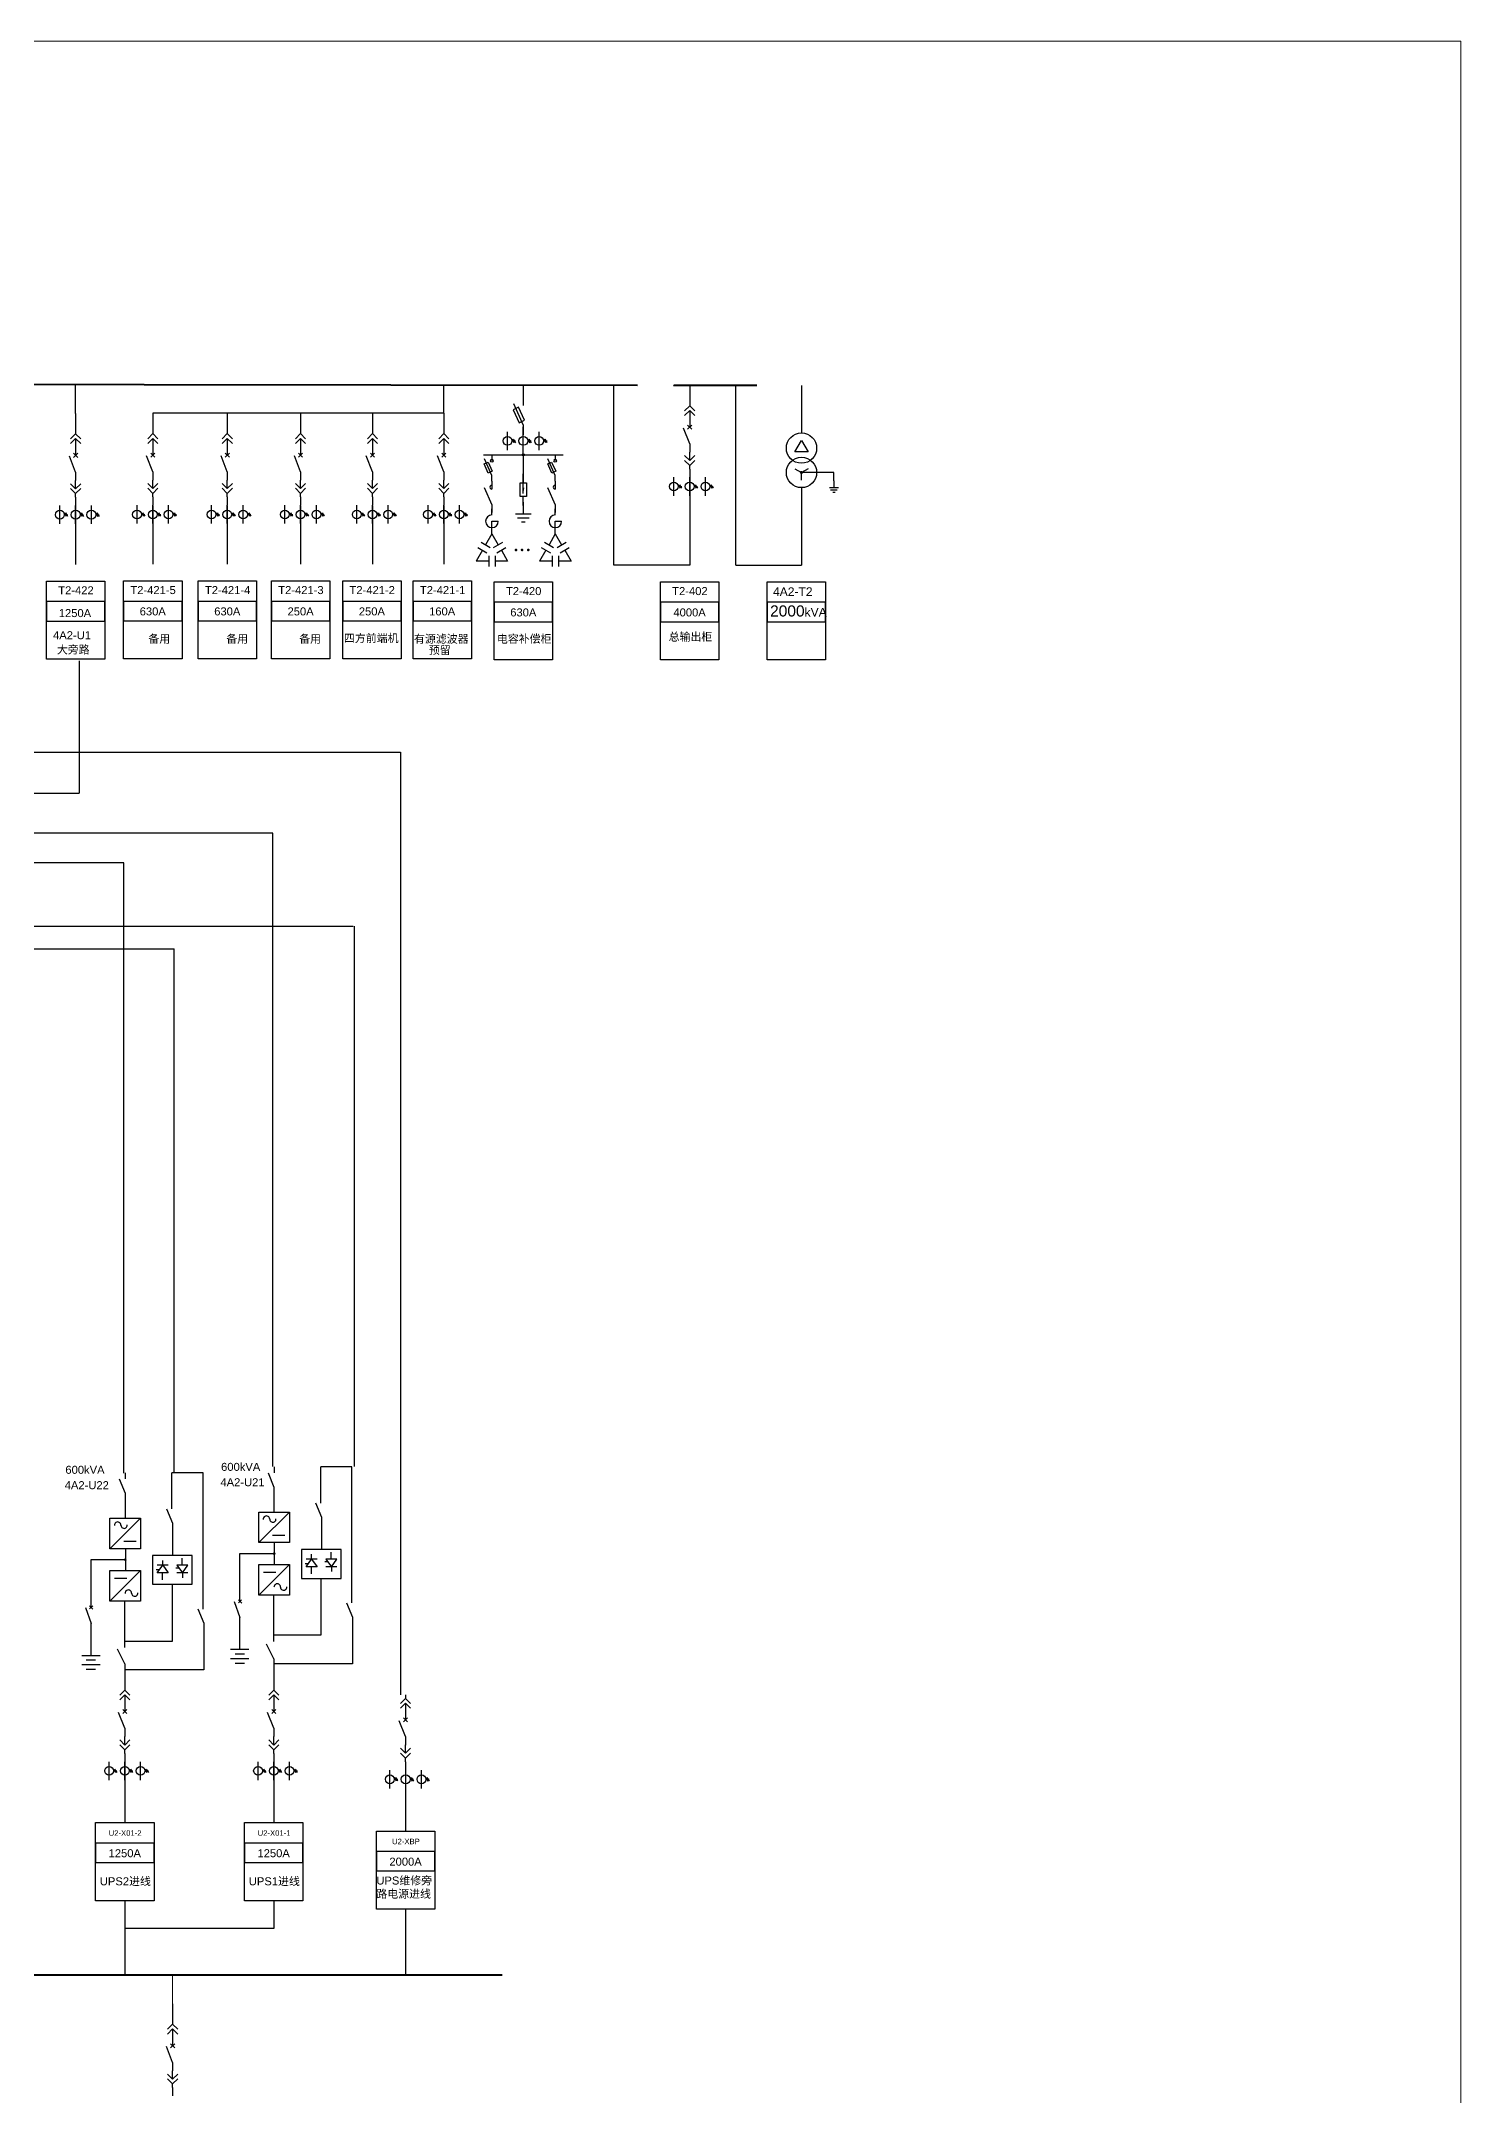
# Model space of a CAD drawing. Header units: millimetres. Extents: x -3460 to -460, y 6070 to 9130.
# Drawn here: x -2047 to -1920.5, y 6677.3 to 6860.4 of the extents above; entities that cross this region are included whole.
import ezdxf
from ezdxf.enums import TextEntityAlignment as Align

# ---------------------------------------------------------------- set-up
doc = ezdxf.new("R2010")
doc.units = ezdxf.units.MM
doc.header["$LTSCALE"] = 1000
doc.header["$MEASUREMENT"] = 0
doc.linetypes.add('CENTER', pattern=[2, 1.25, -0.25, 0.25, -0.25])
doc.linetypes.add('CONTINOUS', pattern=[0])
doc.styles.get("Standard").update_dxf_attribs({"font": 'arial.ttf'})

# ---------------------------------------------------------------- blocks, each defined once
blk = doc.blocks.new('DYDQAA05')
at = {"color": 0}
blk.add_lwpolyline([(0, 0), (0, -7)], dxfattribs=at)
blk = doc.blocks.new('DYDQAA03')
at = {"color": 0}
for points in [[(0, 0), (0, -1.5)], [(-2.12, -3.62), (0, -1.5)], [(-2.12, -5.62), (0, -3.5)], [(2.12, -3.62), (0, -1.5)], [(2.12, -5.62), (0, -3.5)], [(0, -3.5), (0, -7)]]:
    blk.add_lwpolyline(points, dxfattribs=at)
blk = doc.blocks.new('DYDQAA09')
at = {"color": 0}
blk.add_lwpolyline([(0, 0), (0, -3.5)], dxfattribs=at)
blk.add_lwpolyline([(0, 0), (0, -3.5)], dxfattribs=at)
blk.add_lwpolyline([(0, 0), (0, -3.5)], dxfattribs=at)
blk.add_lwpolyline([(0, 0), (0, -3.5)], dxfattribs=at)
blk.add_lwpolyline([(0, 0), (0, -3.5)], dxfattribs=at)
blk.add_lwpolyline([(0, 0), (0, -3.5)], dxfattribs=at)
blk.add_lwpolyline([(0, 0), (0, -3.5)], dxfattribs=at)
blk.add_lwpolyline([(0, 0), (0, -3.5)], dxfattribs=at)
blk.add_lwpolyline([(0, 0), (0, -3.5)], dxfattribs=at)
blk = doc.blocks.new('DYDQ0201')
at = {"color": 0}
for points in [[(0.86, -0.86), (-0.86, 0.86)], [(-0.86, -0.86), (0.86, 0.86)], [(0, -7), (-2.61, -0.37)]]:
    blk.add_lwpolyline(points, dxfattribs=at)
blk = doc.blocks.new('DYDQAA04')
at = {"color": 0}
for points in [[(0, -3.5), (0, 0)], [(-2.12, -1.38), (0, -3.5)], [(-2.12, -3.38), (0, -5.5)], [(2.12, -1.38), (0, -3.5)], [(2.12, -3.38), (0, -5.5)], [(0, -7), (0, -5.5)]]:
    blk.add_lwpolyline(points, dxfattribs=at)
blk = doc.blocks.new('A$C03DD39B5')
for p, q in [((417, 475), (283, 392)), ((417, 422), (283, 339)), ((350, 333), (350, 467))]:
    blk.add_line(p, q)
blk.add_lwpolyline([(700, 167), (0, 167)])
blk.add_circle((350, 167), 167)
blk = doc.blocks.new('$element$00000530')
for points in [[(-0.291, -0.342), (-0.139, -0.275), (0.017, -0.625), (-0.136, -0.693), (-0.291, -0.342)], [(0, -1), (0, -0.78), (-0.283, -0.152)], [(-0.05, -0.183), (0.05, -0.183)], [(0, 0), (0, -0.183)]]:
    blk.add_lwpolyline(points)
blk.add_circle((0, -0.233), 0.05)
at = {"flags": 9}
blk.add_attdef('S', (0, 0), '', height=0.00000667, dxfattribs=at)
blk = doc.blocks.new('M_M4')
blk.add_line((-0.25, -0.2), (0, -0.75))
for points in [[(0, 0), (0, -0.25)], [(0, -0.75), (0, -1)]]:
    blk.add_lwpolyline(points)
blk.add_arc((-0.008, -0.192), 0.0589, 81.8699, 278.1301)
at = {"width": 0.8, "flags": 9}
blk.add_attdef('S', (0.25, -0.5), '', height=0.2, dxfattribs=at)
blk = doc.blocks.new('M_M23')
for p, q in [((0, -0.5), (-0.25, -0.5)), ((0, -0.25), (0, -0.5))]:
    blk.add_line(p, q)
for points in [[(0, 0), (0, -0.25)], [(0, -0.75), (0, -1)]]:
    blk.add_lwpolyline(points)
blk.add_arc((0, -0.5), 0.25, 270, 180)
at = {"width": 0.8, "flags": 9}
blk.add_attdef('S', (0.25, -0.5), '', height=0.2, dxfattribs=at)
blk = doc.blocks.new('M_M44IVD')
for points in [[(0, 0), (-0.2, -0.346)], [(0, 0), (0.2, -0.346)], [(-0.3, -0.52), (-0.5, -0.866)], [(-0.444, -0.436), (-0.156, -0.603)], [(-0.344, -0.263), (-0.056, -0.43)], [(0.056, -0.43), (0.344, -0.263)], [(0.156, -0.603), (0.444, -0.436)], [(0.3, -0.52), (0.5, -0.866)], [(-0.1, -0.866), (-0.5, -0.866)], [(-0.1, -0.699), (-0.1, -1.033)], [(0.1, -0.699), (0.1, -1.033)], [(0.5, -0.866), (0.1, -0.866)]]:
    blk.add_lwpolyline(points)
at = {"width": 0.8, "flags": 9}
blk.add_attdef('S', (0.25, -0.5), '', height=0.2, dxfattribs=at)
blk = doc.blocks.new('M_M17')
for p, q in [((-0.1, -0.717), (-0.1, -0.283)), ((-0.1, -0.283), (0.1, -0.283)), ((0, -0.383), (0, -0.717)), ((0.1, -0.283), (0.1, -0.717)), ((0.1, -0.717), (-0.1, -0.717))]:
    blk.add_line(p, q)
for points in [[(0, 0), (0, -0.283)], [(0, -0.717), (0, -1)]]:
    blk.add_lwpolyline(points)
for points in [[(-0.033, -0.567), (0.033, -0.567), (0, -0.367), (0.033, -0.567)], [(0.033, -0.567), (0, -0.367), (-0.033, -0.567), (0.033, -0.567)], [(0, -0.367), (-0.033, -0.567), (0.033, -0.567), (0, -0.367)]]:
    blk.add_solid(points)
at = {"width": 0.8, "flags": 9}
blk.add_attdef('S', (0.25, -0.5), '', height=0.2, dxfattribs=at)
blk = doc.blocks.new('M_M24')
for p, q in [((-0.25, -0.375), (0.25, -0.375)), ((-0.1875, -0.5), (0.1875, -0.5)), ((-0.0625, -0.625), (0.0625, -0.625))]:
    blk.add_line(p, q)
blk.add_lwpolyline([(0, 0), (0, -0.375)])
at = {"width": 0.8, "flags": 9}
blk.add_attdef('S', (0.25, -0.5), '', height=0.2, dxfattribs=at)

msp = doc.modelspace()

# ---------------------------------------------------------------- linework, layer by layer
for p, q in [((-2043.94, 6827.2, 2486.42), (-2043.94, 6829.77, 3869.7)), ((-2011.15, 6827.21, 2991.53), (-2011.15, 6829.79, 4374.81)), ((-1996.01, 6813.68, -14978.59), (-1996.01, 6829.7, -14978.59)), ((-1985.14, 6813.68, -16763.99), (-1985.14, 6829.7, -14978.59)), ((-1979.28, 6829.7, -12153.04), (-1979.28, 6825.46, -16763.99)), ((-2011.14, 6827.21, 2991.48), (-2037.07, 6827.21, 2991.48)), ((-2006.86, 6823.51, -15952.9), (-2006.86, 6823.11, -15952.9)), ((-2004.06, 6823.6, -15952.9), (-2004.06, 6823.93, -15952.9)), ((-1979.87, 6823.77, -16763.99), (-1979.28, 6824.78, -16763.99)), ((-1979.87, 6823.77, -16763.99), (-1979.28, 6824.78, -16763.99)), ((-1978.7, 6823.77, -16763.99), (-1979.87, 6823.77, -16763.99)), ((-1979.28, 6824.78, -16763.99), (-1978.7, 6823.77, -16763.99)), ((-1989.24, 6821.47, -14978.59), (-1989.24, 6819.83, -14978.59)), ((-1979.87, 6822.28, -16763.99), (-1979.28, 6821.94, -16763.99)), ((-1979.29, 6822.04, -16763.99), (-1979.38, 6821.95, -16763.99)), ((-1979.25, 6822.04, -16763.99), (-1979.38, 6821.91, -16763.99)), ((-1979.33, 6822.03, -16763.99), (-1979.38, 6821.98, -16763.99)), ((-1979.23, 6822.03, -16763.99), (-1979.37, 6821.89, -16763.99)), ((-1979.21, 6822.01, -16763.99), (-1979.35, 6821.87, -16763.99)), ((-1979.2, 6822, -16763.99), (-1979.34, 6821.86, -16763.99)), ((-1979.18, 6821.96, -16763.99), (-1979.3, 6821.84, -16763.99)), ((-1978.7, 6822.28, -16763.99), (-1979.28, 6821.94, -16763.99)), ((-1979.18, 6821.94, -16763.99), (-1979.28, 6821.84, -16763.99)), ((-1979.28, 6821.27, -16763.99), (-1979.28, 6821.94, -16763.99)), ((-1976.4, 6821.94, -16763.99), (-1979.28, 6821.94, -16763.99)), ((-1989.24, 6819.83, -14978.59), (-1989.24, 6813.68, -14978.59)), ((-1979.28, 6820.59, -16763.99), (-1979.28, 6813.68, -16763.99)), ((-1976.8, 6820.59, -16763.99), (-1975.99, 6820.59, -16763.99)), ((-1976.7, 6820.39, -16763.99), (-1976.09, 6820.39, -16763.99)), ((-1976.5, 6820.18, -16763.99), (-1976.29, 6820.18, -16763.99)), ((-2043.94, 6818.96, 4687.64), (-2043.94, 6817.32, 4687.64)), ((-2037.07, 6818.97, 5192.71), (-2037.07, 6817.33, 5192.71)), ((-2030.43, 6818.97, 5192.71), (-2030.43, 6817.33, 5192.71)), ((-2023.9, 6818.97, 5192.71), (-2023.9, 6817.33, 5192.71)), ((-2017.49, 6818.97, 5192.71), (-2017.49, 6817.33, 5192.71)), ((-2011.14, 6818.97, 5192.71), (-2011.14, 6817.33, 5192.71)), ((-2043.94, 6817.32, 4687.64), (-2043.94, 6813.75, 4687.64)), ((-2037.07, 6817.33, 5192.71), (-2037.07, 6813.77, 5192.71)), ((-2030.43, 6817.33, 5192.71), (-2030.43, 6813.77, 5192.71)), ((-2023.9, 6817.33, 5192.71), (-2023.9, 6813.77, 5192.71)), ((-2017.49, 6817.33, 5192.71), (-2017.49, 6813.77, 5192.71)), ((-2011.14, 6817.33, 5192.71), (-2011.14, 6813.77, 5192.71)), ((-1989.24, 6813.68, -14978.59), (-1996.01, 6813.68, -14978.59)), ((-1985.14, 6813.68, -16763.99), (-1979.28, 6813.68, -16763.99)), ((-2039.55, 6707.06, 2201.22), (-2039.55, 6705.43, 2201.22)), ((-2026.29, 6707.06, 2201.22), (-2026.29, 6705.43, 2201.22)), ((-2014.55, 6706.32, 2201.22), (-2014.55, 6704.68, 2201.22)), ((-2039.55, 6705.43, 4402.45), (-2039.55, 6701.68, 2074.92)), ((-2026.29, 6705.43, 4402.45), (-2026.29, 6701.68, 2043.43)), ((-2014.55, 6704.68, 4402.45), (-2014.55, 6700.93, 2042.41)), ((-2039.55, 6694.72, 2074.92), (-2039.55, 6688.14, 2074.92)), ((-2026.29, 6694.72, 2074.92), (-2026.29, 6692.25, 2074.92)), ((-2014.55, 6693.97, 2074.92), (-2014.55, 6688.12, 2074.92)), ((-2026.29, 6692.25, 2074.92), (-2039.55, 6692.25, 2074.92))]:
    msp.add_line(p, q)
at = {"linetype": 'Continuous'}
for p, q in [((-2004.93, 6828.09, -15952.9), (-2004.06, 6826.16, -15952.9)), ((-2004.06, 6825.71, -15952.9), (-2004.06, 6826.01, -15952.9)), ((-2004.06, 6825.25, -15952.9), (-2004.06, 6825.89, -15952.9)), ((-2007.61, 6823.51, -15952.9), (-2000.5, 6823.51, -15952.9)), ((-2004.06, 6823.51, -15952.9), (-2004.06, 6821.04, -15952.9))]:
    msp.add_line(p, q, dxfattribs=at)
at = {"linetype": 'CENTER', "ltscale": 0.5}
msp.add_line((-1976.4, 6821.2, -16763.99), (-1976.4, 6821.94, -16763.99), dxfattribs=at)
at = {"color": 5, "lineweight": 30}
for p, q in [((-2043.62, 6805.15, 8333.94), (-2043.62, 6793.37, 8333.94)), ((-2169.77, 6797.02, 8333.94), (-2015, 6797.02, 8333.94)), ((-2015, 6797.02, 8333.94), (-2015, 6713.06, 8333.94)), ((-2226.08, 6793.37, 8333.94), (-2043.62, 6793.37, 8333.94))]:
    msp.add_line(p, q, dxfattribs=at)
at = {"color": 6}
for p, q in [((-2026.38, 6789.8, 8333.94), (-2050.43, 6789.8, 8333.94)), ((-2026.38, 6733.39, 8333.94), (-2026.38, 6789.8, 8333.94)), ((-2039.66, 6787.16, 8333.94), (-2056.85, 6787.16, 8333.94)), ((-2039.66, 6732.82, 8333.94), (-2039.66, 6787.16, 8333.94))]:
    msp.add_line(p, q, dxfattribs=at)
at = {"color": 3}
for p, q in [((-2126.61, 6781.54, 8333.94), (-2019.21, 6781.54, 8333.94)), ((-2019.14, 6781.54, 8333.94), (-2019.14, 6733.39, 8333.94)), ((-2121.14, 6779.51, 8333.94), (-2035.17, 6779.51, 8333.94)), ((-2035.18, 6779.51, 8333.94), (-2035.18, 6732.8, 8333.94)), ((-2032.59, 6720.71), (-2032.59, 6732.84)), ((-2019.33, 6721.25), (-2019.33, 6733.38)), ((-2035.35, 6722.91), (-2035.35, 6719.45)), ((-2029.3, 6721.39), (-2029.3, 6722.85)), ((-2022.09, 6723.44), (-2022.09, 6719.98)), ((-2043.07, 6720.85), (-2042.56, 6719.42)), ((-2042.4, 6720.7), (-2042.7, 6720.99)), ((-2042.42, 6721), (-2042.69, 6720.72)), ((-2042.56, 6720.85), (-2042.56, 6722.31)), ((-2039.55, 6717.28), (-2039.55, 6721.4)), ((-2033.06, 6720.72), (-2032.53, 6719.45)), ((-2029.81, 6721.39), (-2029.3, 6719.96)), ((-2029.14, 6721.24), (-2029.44, 6721.52)), ((-2029.16, 6721.54), (-2029.43, 6721.26)), ((-2026.29, 6717.82), (-2026.29, 6721.93)), ((-2019.8, 6721.26), (-2019.27, 6719.98)), ((-2042.56, 6716.55), (-2042.56, 6719.42)), ((-2032.53, 6719.45), (-2032.53, 6715.29)), ((-2029.3, 6717.09), (-2029.3, 6719.96)), ((-2019.27, 6719.98), (-2019.27, 6715.83)), ((-2039.55, 6715.83), (-2040.22, 6717.14)), ((-2026.29, 6716.26), (-2026.95, 6717.57)), ((-2039.55, 6715.83), (-2039.55, 6713.81)), ((-2032.53, 6715.29), (-2039.55, 6715.29)), ((-2026.29, 6716.26), (-2026.29, 6713.81)), ((-2019.27, 6715.83), (-2026.29, 6715.83))]:
    msp.add_line(p, q, dxfattribs=at)
at = {"color": 3, "lineweight": -2}
for p, q in [((-2040.06, 6732.31), (-2039.53, 6731.03)), ((-2039.5, 6732.31), (-2039.5, 6732.84)), ((-2032.59, 6732.84), (-2035.38, 6732.84)), ((-2035.38, 6729.62), (-2035.38, 6732.84)), ((-2032.59, 6732.84), (-2035.38, 6732.84)), ((-2026.8, 6732.85), (-2026.27, 6731.57)), ((-2026.27, 6731.57), (-2026.27, 6729.39)), ((-2026.23, 6732.85), (-2026.23, 6733.38)), ((-2019.33, 6733.38), (-2022.11, 6733.38)), ((-2022.11, 6730.15), (-2022.11, 6733.38)), ((-2019.33, 6733.38), (-2022.11, 6733.38)), ((-2039.53, 6731.03), (-2039.53, 6728.85)), ((-2022.58, 6730.17), (-2022.05, 6728.89)), ((-2038.15, 6728.81), (-2040.88, 6726.08)), ((-2040.88, 6728.81), (-2038.15, 6728.81)), ((-2040.88, 6726.08), (-2040.88, 6728.81)), ((-2038.15, 6728.81), (-2038.15, 6726.08)), ((-2035.85, 6729.63), (-2035.31, 6728.35)), ((-2035.31, 6728.35), (-2035.31, 6725.47)), ((-2024.89, 6729.35), (-2027.62, 6726.62)), ((-2027.62, 6729.35), (-2024.89, 6729.35)), ((-2027.62, 6726.62), (-2027.62, 6729.35)), ((-2024.89, 6729.35), (-2024.89, 6726.62)), ((-2022.05, 6728.89), (-2022.05, 6726.01)), ((-2038.15, 6726.08), (-2040.88, 6726.08)), ((-2039.65, 6726.76), (-2038.56, 6726.76)), ((-2039.51, 6726.09), (-2039.51, 6724.17)), ((-2024.89, 6726.62), (-2027.62, 6726.62)), ((-2026.39, 6727.3), (-2025.3, 6727.3)), ((-2026.24, 6726.63), (-2026.24, 6724.71)), ((-2042.56, 6725.11), (-2039.51, 6725.11)), ((-2042.56, 6722.31), (-2042.56, 6725.11)), ((-2042.56, 6722.31), (-2042.56, 6725.08)), ((-2035.31, 6725.47), (-2037.08, 6725.47)), ((-2037.08, 6725.47), (-2037.08, 6722.91)), ((-2035.69, 6724.6), (-2036.68, 6724.6)), ((-2036.68, 6723.94), (-2036.18, 6724.6)), ((-2036.18, 6724.6), (-2036.18, 6725.04)), ((-2036.18, 6724.6), (-2035.69, 6723.94)), ((-2033.55, 6725.47), (-2035.31, 6725.47)), ((-2034.74, 6724.36), (-2035, 6724.36)), ((-2033.93, 6724.6), (-2034.91, 6724.6)), ((-2034.91, 6724.6), (-2034.42, 6723.94)), ((-2034.46, 6724.62), (-2034.46, 6725.23)), ((-2034.42, 6723.94), (-2033.93, 6724.6)), ((-2033.55, 6722.91), (-2033.55, 6725.47)), ((-2029.3, 6725.65), (-2026.24, 6725.65)), ((-2029.3, 6722.85), (-2029.3, 6725.65)), ((-2029.3, 6722.85), (-2029.3, 6725.62)), ((-2027.62, 6724.67), (-2024.89, 6724.67)), ((-2024.89, 6724.67), (-2027.62, 6721.93)), ((-2027.62, 6721.93), (-2027.62, 6724.67)), ((-2024.89, 6724.67), (-2024.89, 6721.93)), ((-2022.05, 6726.01), (-2023.82, 6726.01)), ((-2023.82, 6726.01), (-2023.82, 6723.44)), ((-2023.24, 6724.72), (-2023.5, 6724.72)), ((-2022.43, 6725.14), (-2023.41, 6725.14)), ((-2023.41, 6724.48), (-2022.92, 6725.14)), ((-2022.43, 6724.48), (-2023.41, 6724.48)), ((-2022.96, 6724.47), (-2022.96, 6723.85)), ((-2022.92, 6725.14), (-2022.92, 6725.58)), ((-2022.92, 6725.14), (-2022.43, 6724.48)), ((-2020.28, 6726.01), (-2022.05, 6726.01)), ((-2021.47, 6724.9), (-2021.73, 6724.9)), ((-2020.66, 6725.14), (-2021.65, 6725.14)), ((-2021.65, 6725.14), (-2021.16, 6724.48)), ((-2020.66, 6724.48), (-2021.65, 6724.48)), ((-2021.19, 6725.15), (-2021.19, 6725.77)), ((-2021.16, 6724.48), (-2020.66, 6725.14)), ((-2021.16, 6724.48), (-2021.16, 6724.04)), ((-2020.28, 6723.44), (-2020.28, 6726.01)), ((-2040.88, 6724.13), (-2038.15, 6724.13)), ((-2038.15, 6724.13), (-2040.88, 6721.4)), ((-2040.88, 6721.4), (-2040.88, 6724.13)), ((-2040.47, 6723.45), (-2039.38, 6723.45)), ((-2038.15, 6724.13), (-2038.15, 6721.4)), ((-2037.08, 6722.91), (-2035.31, 6722.91)), ((-2036.5, 6724.19), (-2036.76, 6724.19)), ((-2035.69, 6723.94), (-2036.68, 6723.94)), ((-2036.22, 6723.93), (-2036.22, 6723.31)), ((-2035.31, 6722.91), (-2033.55, 6722.91)), ((-2033.93, 6723.94), (-2034.91, 6723.94)), ((-2034.42, 6723.94), (-2034.42, 6723.5)), ((-2027.21, 6723.98), (-2026.12, 6723.98)), ((-2023.82, 6723.44), (-2022.05, 6723.44)), ((-2022.05, 6723.44), (-2020.28, 6723.44)), ((-2038.15, 6721.4), (-2040.88, 6721.4)), ((-2024.89, 6721.93), (-2027.62, 6721.93))]:
    msp.add_line(p, q, dxfattribs=at)
at = {"color": 1, "lineweight": 40}
msp.add_line((-2073.4, 6688.12, 1665.95), (-2005.95, 6688.12, 1665.95), dxfattribs=at)
at = {"color": 0, "lineweight": 20}
msp.add_line((-2035.3, 6685.54, 282.67), (-2035.3, 6688.12, 1665.95), dxfattribs=at)
at = {"color": 1, "lineweight": 13, "ltscale": 0.001071}
msp.add_lwpolyline([(-2243.19, 6860.36), (-1920.54, 6860.36), (-1920.54, 6490.78), (-2243.19, 6490.78)], close=True, dxfattribs=at)
at = {"color": 1, "lineweight": 40, "ltscale": 100}
for points, elevation in [([(-1993.89, 6829.7), (-2103.76, 6829.84), (-2103.76, 6829.84)], -15796.48), ([(-1983.27, 6829.7), (-1990.64, 6829.7), (-1990.64, 6829.7)], -15952.9)]:
    msp.add_lwpolyline(points, dxfattribs=dict(at, elevation=elevation))
at = {"linetype": 'Continuous', "elevation": -15952.9}
for points in [[(-2004.06, 6829.7), (-2004.06, 6827.92)], [(-2004.06, 6828.79), (-2004.06, 6827.92)], [(-2004.06, 6826.16), (-2004.06, 6825.29)]]:
    msp.add_lwpolyline(points, dxfattribs=at)
msp.add_lwpolyline([(-2004.44, 6826.37), (-2003.96, 6826.59), (-2004.49, 6827.75), (-2004.97, 6827.53)], close=True, dxfattribs=at)
at = {"elevation": -16763.99}
msp.add_lwpolyline([(-1976.4, 6821.2), (-1976.4, 6820.59)], dxfattribs=at)
at = {"lineweight": -2, "ltscale": 100, "const_width": 0.117, "elevation": -16239.18}
for points in [[(-2004.77, 6815.04, 1), (-2004.65, 6815.04, 1)], [(-2004.23, 6815.04, 1), (-2004.11, 6815.04, 1)], [(-2003.68, 6815.04, 1), (-2003.56, 6815.04, 1)]]:
    msp.add_lwpolyline(points, format="xyb", close=True, dxfattribs=at)
for points, elevation in [([(-2046.54, 6812.26), (-2041.34, 6812.26), (-2041.34, 6805.31), (-2046.54, 6805.31)], 3869.7), ([(-2039.67, 6812.28), (-2034.46, 6812.28), (-2034.46, 6805.33), (-2039.67, 6805.33)], 4374.77), ([(-2033.03, 6812.28), (-2027.82, 6812.28), (-2027.82, 6805.33), (-2033.03, 6805.33)], 4374.77), ([(-2026.5, 6812.28), (-2021.29, 6812.28), (-2021.29, 6805.33), (-2026.5, 6805.33)], 4374.77), ([(-2020.15, 6812.28), (-2014.94, 6812.28), (-2014.94, 6805.33), (-2020.15, 6805.33)], 4374.77), ([(-2013.88, 6812.28), (-2008.67, 6812.28), (-2008.67, 6805.33), (-2013.88, 6805.33)], 4374.77), ([(-2006.66, 6812.19), (-2001.45, 6812.19), (-2001.45, 6805.24), (-2006.66, 6805.24)], -15796.53), ([(-1991.85, 6812.19), (-1986.64, 6812.19), (-1986.64, 6805.24), (-1991.85, 6805.24)], -15796.53), ([(-1982.34, 6812.19), (-1977.13, 6812.19), (-1977.13, 6805.24), (-1982.34, 6805.24)], -15224.28), ([(-2046.54, 6808.71), (-2041.34, 6808.71), (-2041.34, 6810.45), (-2046.54, 6810.45)], 3869.7), ([(-2039.67, 6808.73), (-2034.46, 6808.73), (-2034.46, 6810.46), (-2039.67, 6810.46)], 4374.77), ([(-2033.03, 6808.73), (-2027.82, 6808.73), (-2027.82, 6810.46), (-2033.03, 6810.46)], 4374.77), ([(-2026.5, 6808.73), (-2021.29, 6808.73), (-2021.29, 6810.46), (-2026.5, 6810.46)], 4374.77), ([(-2020.15, 6808.73), (-2014.94, 6808.73), (-2014.94, 6810.46), (-2020.15, 6810.46)], 4374.77), ([(-2013.88, 6808.73), (-2008.67, 6808.73), (-2008.67, 6810.46), (-2013.88, 6810.46)], 4374.77), ([(-2006.66, 6808.64), (-2001.45, 6808.64), (-2001.45, 6810.38), (-2006.66, 6810.38)], -15796.53), ([(-1991.85, 6808.64), (-1986.64, 6808.64), (-1986.64, 6810.38), (-1991.85, 6810.38)], -15796.53), ([(-1982.34, 6808.64), (-1977.13, 6808.64), (-1977.13, 6810.38), (-1982.34, 6810.38)], -15224.28), ([(-2042.16, 6701.68), (-2036.95, 6701.68), (-2036.95, 6694.72), (-2042.16, 6694.72)], 2074.92), ([(-2028.9, 6701.68), (-2023.69, 6701.68), (-2023.69, 6694.72), (-2028.9, 6694.72)], 2043.43), ([(-2017.15, 6700.93), (-2011.94, 6700.93), (-2011.94, 6693.97), (-2017.15, 6693.97)], 2042.41), ([(-2042.16, 6698.12), (-2036.95, 6698.12), (-2036.95, 6699.86), (-2042.16, 6699.86)], 2074.92), ([(-2028.9, 6698.12), (-2023.69, 6698.12), (-2023.69, 6699.86), (-2028.9, 6699.86)], 2043.43), ([(-2017.15, 6697.38), (-2011.94, 6697.38), (-2011.94, 6699.11), (-2017.15, 6699.11)], 2042.41)]:
    msp.add_lwpolyline(points, close=True, dxfattribs=dict(elevation=elevation))
at = {"color": 3}
for points in [[(-2035.35, 6719.45), (-2035.35, 6717.83), (-2039.55, 6717.83)], [(-2022.09, 6719.98), (-2022.09, 6718.37), (-2026.29, 6718.37)], [(-2028.5, 6717.09), (-2030.14, 6717.09)], [(-2041.76, 6716.55), (-2043.4, 6716.55)], [(-2041.76, 6715.73), (-2043.4, 6715.73)], [(-2042.17, 6716.14), (-2042.99, 6716.14)], [(-2042.17, 6715.32), (-2042.99, 6715.32)], [(-2028.5, 6716.27), (-2030.14, 6716.27)], [(-2028.91, 6716.68), (-2029.73, 6716.68)], [(-2028.91, 6715.86), (-2029.73, 6715.86)]]:
    msp.add_lwpolyline(points, dxfattribs=at)
at = {"linetype": 'CONTINOUS'}
for centre in [(-1979.28, 6824.11, -16763.99), (-1979.28, 6821.94, -16763.99)]:
    msp.add_circle(centre, 1.35, dxfattribs=at)
for centre, radius in [((-2004.06, 6823.51, -15952.9), 0.0936), ((-1979.28, 6821.94, -16763.99), 0.101)]:
    msp.add_circle(centre, radius)
at = {"color": 3, "lineweight": -2}
for centre, radius, start, end in [((-2040.2, 6728.17), 0.29, 0, 183.1262), ((-2039.63, 6728.17), 0.276, 180, 7.6852), ((-2026.94, 6728.71), 0.29, 0, 183.1262), ((-2026.37, 6728.71), 0.276, 180, 7.6852), ((-2039.51, 6725.1), 0.0769, 0, 180), ((-2039.51, 6725.1), 0.0769, 180, 0), ((-2026.25, 6725.64), 0.0769, 0, 180), ((-2026.25, 6725.64), 0.0769, 180, 0), ((-2025.98, 6722.66), 0.29, 0, 183.1262), ((-2025.41, 6722.66), 0.276, 180, 7.6852), ((-2039.24, 6722.12), 0.29, 0, 183.1262), ((-2038.68, 6722.12), 0.276, 180, 7.6852)]:
    msp.add_arc(centre, radius, start, end, dxfattribs=at)

# ---------------------------------------------------------------- block references
for name, p, xscale, yscale, zscale in [('DYDQAA05', (-1989.24, 6829.7, -17179.82), 0.2128962921302706, 0.2128962921302706, 0.2128962921302706), ('DYDQAA05', (-2043.94, 6827.2, 2486.42), 0.2128962921302706, 0.2128962921302706, 0.2128962921302706), ('DYDQAA05', (-2037.07, 6827.21, 2991.48), 0.2128962921302706, 0.2128962921302706, 0.2128962921302706), ('DYDQAA05', (-2030.43, 6827.21, 2991.48), 0.2128962921302706, 0.2128962921302706, 0.2128962921302706), ('DYDQAA05', (-2023.9, 6827.21, 2991.48), 0.2128962921302706, 0.2128962921302706, 0.2128962921302706), ('DYDQAA05', (-2017.49, 6827.21, 2991.48), 0.2128962921302706, 0.2128962921302706, 0.2128962921302706), ('DYDQAA05', (-2011.14, 6827.21, 2991.48), 0.2128962921302706, 0.2128962921302706, 0.2128962921302706), ('DYDQAA03', (-1989.24, 6828.21, -17179.82), 0.2128962921302706, 0.2128962921302706, 0.2128962921302706), ('DYDQAA03', (-2043.94, 6825.71, 2486.42), 0.2128962921302706, 0.2128962921302706, 0.2128962921302706), ('DYDQAA03', (-2037.07, 6825.72, 2991.48), 0.2128962921302706, 0.2128962921302706, 0.2128962921302706), ('DYDQAA03', (-2030.43, 6825.72, 2991.48), 0.2128962921302706, 0.2128962921302706, 0.2128962921302706), ('DYDQAA03', (-2023.9, 6825.72, 2991.48), 0.2128962921302706, 0.2128962921302706, 0.2128962921302706), ('DYDQAA03', (-2017.49, 6825.72, 2991.48), 0.2128962921302706, 0.2128962921302706, 0.2128962921302706), ('DYDQAA03', (-2011.14, 6825.72, 2991.48), 0.2128962921302706, 0.2128962921302706, 0.2128962921302706), ('DYDQ0201', (-1989.24, 6825.98, -17179.82), 0.2128962921302706, 0.2128962921302706, 0.2128962921302706), ('DYDQAA09', (-1989.24, 6826.72, -17179.82), 0.2128962921302706, 0.2128962921302706, 0.2128962921302706), ('DYDQ0201', (-2043.94, 6823.47, 2486.42), 0.2128962921302706, 0.2128962921302706, 0.2128962921302706), ('DYDQAA09', (-2043.94, 6824.21, 2486.42), 0.2128962921302706, 0.2128962921302706, 0.2128962921302706), ('DYDQ0201', (-2037.07, 6823.49, 2991.48), 0.2128962921302706, 0.2128962921302706, 0.2128962921302706), ('DYDQAA09', (-2037.07, 6824.23, 2991.48), 0.2128962921302706, 0.2128962921302706, 0.2128962921302706), ('DYDQ0201', (-2030.43, 6823.49, 2991.48), 0.2128962921302706, 0.2128962921302706, 0.2128962921302706), ('DYDQAA09', (-2030.43, 6824.23, 2991.48), 0.2128962921302706, 0.2128962921302706, 0.2128962921302706), ('DYDQ0201', (-2023.9, 6823.49, 2991.48), 0.2128962921302706, 0.2128962921302706, 0.2128962921302706), ('DYDQAA09', (-2023.9, 6824.23, 2991.48), 0.2128962921302706, 0.2128962921302706, 0.2128962921302706), ('DYDQ0201', (-2017.49, 6823.49, 2991.48), 0.2128962921302706, 0.2128962921302706, 0.2128962921302706), ('DYDQAA09', (-2017.49, 6824.23, 2991.48), 0.2128962921302706, 0.2128962921302706, 0.2128962921302706), ('DYDQ0201', (-2011.14, 6823.49, 2991.48), 0.2128962921302706, 0.2128962921302706, 0.2128962921302706), ('DYDQAA09', (-2011.14, 6824.23, 2991.48), 0.2128962921302706, 0.2128962921302706, 0.2128962921302706), ('DYDQAA04', (-1989.24, 6823.74, -17179.82), 0.2128962921302706, 0.2128962921302706, 0.2128962921302706), ('DYDQAA09', (-1989.24, 6824.49, -17179.82), 0.2128962921302706, 0.2128962921302706, 0.2128962921302706), ('DYDQAA09', (-2043.94, 6821.98, 2486.42), 0.2128962921302706, 0.2128962921302706, 0.2128962921302706), ('DYDQAA04', (-2037.07, 6821.25, 2991.48), 0.2128962921302706, 0.2128962921302706, 0.2128962921302706), ('DYDQAA09', (-2037.07, 6822, 2991.48), 0.2128962921302706, 0.2128962921302706, 0.2128962921302706), ('DYDQAA04', (-2030.43, 6821.25, 2991.48), 0.2128962921302706, 0.2128962921302706, 0.2128962921302706), ('DYDQAA09', (-2030.43, 6822, 2991.48), 0.2128962921302706, 0.2128962921302706, 0.2128962921302706), ('DYDQAA04', (-2023.9, 6821.25, 2991.48), 0.2128962921302706, 0.2128962921302706, 0.2128962921302706), ('DYDQAA09', (-2023.9, 6822, 2991.48), 0.2128962921302706, 0.2128962921302706, 0.2128962921302706), ('DYDQAA04', (-2017.49, 6821.25, 2991.48), 0.2128962921302706, 0.2128962921302706, 0.2128962921302706), ('DYDQAA09', (-2017.49, 6822, 2991.48), 0.2128962921302706, 0.2128962921302706, 0.2128962921302706), ('DYDQAA04', (-2011.14, 6821.25, 2991.48), 0.2128962921302706, 0.2128962921302706, 0.2128962921302706), ('DYDQAA09', (-2011.14, 6822, 2991.48), 0.2128962921302706, 0.2128962921302706, 0.2128962921302706), ('DYDQAA09', (-1989.24, 6822.25, -17179.82), 0.2128962921302706, 0.2128962921302706, 0.2128962921302706), ('DYDQAA04', (-2043.94, 6821.23, 2486.42), 0.2128962921302706, 0.2128962921302706, 0.2128962921302706), ('DYDQAA09', (-2043.94, 6819.74, 2486.42), 0.2128962921302706, 0.2128962921302706, 0.2128962921302706), ('DYDQAA09', (-2037.07, 6819.76, 2991.48), 0.2128962921302706, 0.2128962921302706, 0.2128962921302706), ('DYDQAA09', (-2030.43, 6819.76, 2991.48), 0.2128962921302706, 0.2128962921302706, 0.2128962921302706), ('DYDQAA09', (-2023.9, 6819.76, 2991.48), 0.2128962921302706, 0.2128962921302706, 0.2128962921302706), ('DYDQAA09', (-2017.49, 6819.76, 2991.48), 0.2128962921302706, 0.2128962921302706, 0.2128962921302706), ('DYDQAA09', (-2011.14, 6819.76, 2991.48), 0.2128962921302706, 0.2128962921302706, 0.2128962921302706), ('M_M4', (-2006.86, 6821.17, -15952.9), 2.806660772809213, 2.806660772809213, 2.806660772809213), ('M_M4', (-2001.21, 6821.17, -15952.9), 2.806660772809213, 2.806660772809213, 2.806660772809213), ('M_M23', (-2006.86, 6816.47, -15952.9), -2.24532861824737, -2.24532861824737, 2.245328618247297), ('M_M24', (-2004.06, 6819.3, -15952.9), 2.806660772809213, 2.806660772809213, 2.806660772809213), ('M_M23', (-2001.21, 6816.47, -15952.9), -2.24532861824737, -2.24532861824737, 2.245328618247297), ('M_M44IVD', (-2006.86, 6816.47, -15952.9), 2.806660772809213, 2.806660772809213, 2.806660772809213), ('M_M44IVD', (-2001.21, 6816.47, -15952.9), 2.806660772809213, 2.806660772809213, 2.806660772809213), ('DYDQAA03', (-2039.55, 6713.81), 0.2128962921302706, 0.2128962921302706, 0.2128962921302706), ('DYDQAA03', (-2026.29, 6713.81), 0.2128962921302706, 0.2128962921302706, 0.2128962921302706), ('DYDQ0201', (-2039.55, 6711.58), 0.2128962921302706, 0.2128962921302706, 0.2128962921302706), ('DYDQAA09', (-2039.55, 6712.32), 0.2128962921302706, 0.2128962921302706, 0.2128962921302706), ('DYDQ0201', (-2026.29, 6711.58), 0.2128962921302706, 0.2128962921302706, 0.2128962921302706), ('DYDQAA09', (-2026.29, 6712.32), 0.2128962921302706, 0.2128962921302706, 0.2128962921302706), ('DYDQAA03', (-2014.55, 6713.07), 0.2128962921302706, 0.2128962921302706, 0.2128962921302706), ('DYDQAA09', (-2014.55, 6711.58), 0.2128962921302706, 0.2128962921302706, 0.2128962921302706), ('DYDQAA09', (-2039.55, 6710.09), 0.2128962921302706, 0.2128962921302706, 0.2128962921302706), ('DYDQAA09', (-2026.29, 6710.09), 0.2128962921302706, 0.2128962921302706, 0.2128962921302706), ('DYDQ0201', (-2014.55, 6710.83), 0.2128962921302706, 0.2128962921302706, 0.2128962921302706), ('DYDQAA04', (-2039.55, 6709.34), 0.2128962921302706, 0.2128962921302706, 0.2128962921302706), ('DYDQAA09', (-2039.55, 6707.85), 0.2128962921302706, 0.2128962921302706, 0.2128962921302706), ('DYDQAA04', (-2026.29, 6709.34), 0.2128962921302706, 0.2128962921302706, 0.2128962921302706), ('DYDQAA09', (-2026.29, 6707.85), 0.2128962921302706, 0.2128962921302706, 0.2128962921302706), ('DYDQAA04', (-2014.55, 6708.6), 0.2128962921302706, 0.2128962921302706, 0.2128962921302706), ('DYDQAA09', (-2014.55, 6709.34), 0.2128962921302706, 0.2128962921302706, 0.2128962921302706), ('DYDQAA09', (-2014.55, 6707.11), 0.2128962921302706, 0.2128962921302706, 0.2128962921302706), ('DYDQAA03', (-2035.3, 6684.05, 282.67), 0.2128962921302706, 0.2128962921302706, 0.2128962921302706), ('DYDQAA09', (-2035.3, 6682.56, 282.67), 0.2128962921302706, 0.2128962921302706, 0.2128962921302706), ('DYDQ0201', (-2035.3, 6681.81, 282.67), 0.2128962921302706, 0.2128962921302706, 0.2128962921302706), ('DYDQAA04', (-2035.3, 6679.58, 282.67), 0.2128962921302706, 0.2128962921302706, 0.2128962921302706), ('DYDQAA09', (-2035.3, 6680.32, 282.67), 0.2128962921302706, 0.2128962921302706, 0.2128962921302706), ('DYDQAA09', (-2035.3, 6678.09, 282.67), 0.2128962921302706, 0.2128962921302706, 0.2128962921302706)]:
    msp.add_blockref(name, p, dxfattribs=dict(xscale=xscale, yscale=yscale, zscale=zscale))
at = {"linetype": 'Continuous', "xscale": 0.00233888397733859, "yscale": 0.00233888397733859, "zscale": 0.00233888397733859, "rotation": 270}
for p in [(-2005.85, 6825.57, -15952.9), (-2004.45, 6825.57, -15952.9), (-2003.04, 6825.57, -15952.9), (-1991.04, 6821.51, -14978.59), (-1989.63, 6821.51, -14978.59), (-1988.23, 6821.51, -14978.59), (-2045.73, 6819, 4687.64), (-2044.33, 6819, 4687.64), (-2042.93, 6819, 4687.64), (-2038.86, 6819.02, 5192.71), (-2037.45, 6819.02, 5192.71), (-2036.05, 6819.02, 5192.71), (-2032.22, 6819.02, 5192.71), (-2030.82, 6819.02, 5192.71), (-2029.41, 6819.02, 5192.71), (-2025.69, 6819.02, 5192.71), (-2024.29, 6819.02, 5192.71), (-2022.88, 6819.02, 5192.71), (-2019.29, 6819.02, 5192.71), (-2017.88, 6819.02, 5192.71), (-2016.48, 6819.02, 5192.71), (-2012.94, 6819.02, 5192.71), (-2011.53, 6819.02, 5192.71), (-2010.13, 6819.02, 5192.71), (-2041.35, 6707.11, 2201.22), (-2039.94, 6707.11, 2201.22), (-2038.54, 6707.11, 2201.22), (-2028.08, 6707.11, 2201.22), (-2026.68, 6707.11, 2201.22), (-2025.28, 6707.11, 2201.22), (-2016.34, 6706.36, 2201.22), (-2014.93, 6706.36, 2201.22), (-2013.53, 6706.36, 2201.22)]:
    msp.add_blockref('A$C03DD39B5', p, dxfattribs=at)
at = {"linetype": 'Continuous', "xscale": 2.33888397733859, "yscale": 2.33888397733859, "zscale": 2.33888397733859}
for p in [(-2006.86, 6823.51, -15952.9), (-2001.21, 6823.51, -15952.9)]:
    msp.add_blockref('$element$00000530', p, dxfattribs=at)
at = {"xscale": 2.806660772809213, "yscale": 2.806660772809213, "zscale": 2.806660772809213, "rotation": 180}
msp.add_blockref('M_M17', (-2004.06, 6819, -15952.9), dxfattribs=at)
at = {"color": 0, "xscale": 0.2128962921302706, "yscale": 0.2128962921302706, "zscale": 0.2128962921302706}
msp.add_blockref('DYDQAA05', (-2035.3, 6685.54, 282.67), dxfattribs=at)

# ---------------------------------------------------------------- texts
at = {"lineweight": 0}
for s, height, p in [('T2-422', 0.713, (-2043.91, 6811.09, 2486.42)), ('T2-421-5', 0.713, (-2037.04, 6811.11, 2991.48)), ('T2-421-4', 0.713, (-2030.4, 6811.11, 2991.48)), ('T2-421-3', 0.713, (-2023.87, 6811.11, 2991.48)), ('T2-421-2', 0.713, (-2017.52, 6811.11, 2991.48)), ('T2-421-1', 0.713, (-2011.25, 6811.11, 2991.48)), ('T2-420', 0.713, (-2004.03, 6811.02, -17179.82)), ('T2-402', 0.713, (-1989.22, 6811.02, -17179.82)), ('1250A', 0.713, (-2044, 6809.06, -16361.78)), ('630A', 0.713, (-2037.07, 6809.21, 2991.48)), ('630A', 0.713, (-2030.43, 6809.21, 2991.48)), ('250A', 0.713, (-2023.9, 6809.21, 2991.48)), ('250A', 0.713, (-2017.55, 6809.21, 2991.48)), ('160A', 0.713, (-2011.29, 6809.21, 2991.48)), ('630A', 0.713, (-2004.06, 6809.12, -17179.82)), ('4000A', 0.713, (-1989.25, 6809.12, -17179.82)), ('4A2-U1', 0.713, (-2044.26, 6807.09, 8333.94)), ('大旁路', 0.713, (-2044.15, 6805.8, 8333.94)), ('备用', 0.713, (-2036.49, 6806.76, 2991.53)), ('备用', 0.713, (-2029.55, 6806.76, 2991.53)), ('备用', 0.713, (-2023.05, 6806.76, 2991.53)), ('四方前端机', 0.713, (-2017.61, 6806.82, 2991.53)), ('有源滤波器', 0.713, (-2011.37, 6806.76, 3370.34)), ('电容补偿柜', 0.713, (-2003.98, 6806.76, -17179.82)), ('总输出柜', 0.713, (-1989.17, 6806.95, -17179.82)), ('预留', 0.713, (-2011.51, 6805.76, 3496.64)), ('U2-X01-2', 0.49, (-2039.53, 6700.51, 691.64)), ('U2-X01-1', 0.49, (-2026.26, 6700.51, 660.15)), ('1250A', 0.713, (-2039.56, 6698.6, 691.64)), ('1250A', 0.713, (-2026.3, 6698.6, 660.15)), ('U2-XBP', 0.49, (-2014.52, 6699.76, 659.13)), ('UPS2进线', 0.713, (-2039.51, 6696.1, 817.94)), ('UPS1进线', 0.713, (-2026.24, 6696.1, 786.45)), ('2000A', 0.713, (-2014.55, 6697.85, 659.13))]:
    msp.add_text(s, height=height, dxfattribs=at).set_placement(p, align=Align.CENTER)
at = {"lineweight": 0, "ltscale": 100}
for s, p in [('600kVA', (-2044.85, 6733.11)), ('600kVA', (-2030.98, 6733.37)), ('4A2-U22', (-2044.91, 6731.74, -408.97)), ('4A2-U21', (-2031.04, 6732, -408.97))]:
    msp.add_text(s, height=0.713, dxfattribs=at).set_placement(p, align=Align.MIDDLE_LEFT)
at = {"attachment_point": 1}
for s, insert, char_height, width in [('4A2-T2', (-1981.82, 6811.71, -11224.31), 0.77, 1.1343), ('{\\H0.9x;2000\\H0.77778x;kVA\\P', (-1982.08, 6810.1, -16512.67), 1.1, 1.1343), ('UPS{\\fSimSun|b0|i0|c0|p34;维修旁\\P路电源进线\\P}', (-2017.15, 6696.88, 2042.41), 0.7128, 5.2091)]:
    msp.add_mtext(s, dxfattribs=dict(at, insert=insert, char_height=char_height, width=width))

doc.saveas('drawing.dxf')
